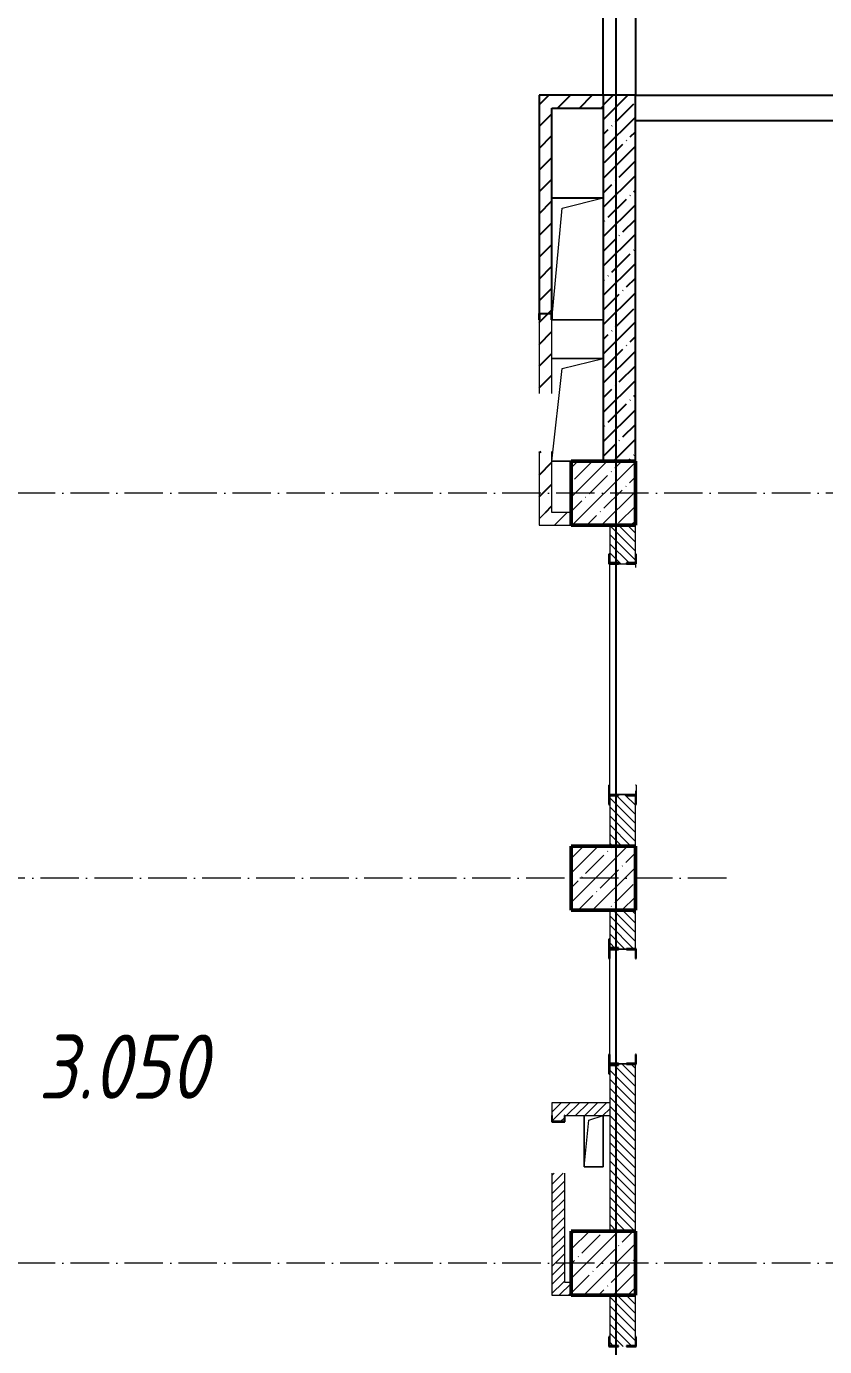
# Model space of a CAD drawing. Header units: millimetres. Extents: x -135211 to 49383, y -8033 to 228499.
# Drawn here: x -129084 to -122870, y 159763 to 170050 of the extents above; entities that cross this region are included whole.
import ezdxf

# ---------------------------------------------------------------- set-up
doc = ezdxf.new("R2010")
doc.units = ezdxf.units.MM
doc.linetypes.add('50_200_ШТРИХ_1Т_ш5_п1_п1_', pattern=[700, 500, -100, 0, -100])
for name, color, linetype, lineweight in [('A-FLOR-____-OTLN', 7, 'Continuous', 9), ('A-GENM-____-MCUT', 7, 'Continuous', 25), ('A-GENM-____-OTLN', 7, 'Continuous', 9), ('A-GENM-____-OTLN-1', 7, 'Continuous', 25), ('A-WALL-____-MCUT-3', 7, 'Continuous', 9), ('A-WALL-____-PATT-1', 7, 'Continuous', 9), ('A-WALL-FNSH-MCUT-1', 7, 'Continuous', 9), ('I-WALL-____-OTLN', 7, 'Continuous', 9), ('S-COLS-____-MCUT', 7, 'Continuous', 50), ('S-COLS-____-OTLN', 7, 'Continuous', 9), ('S-GRID-____-OTLN-1', 7, '50_200_ШТРИХ_1Т_ш5_п1_п1_', 9), ('Марки помещений', 7, 'Continuous', 9)]:
    doc.layers.add(name, color=color, linetype=linetype, lineweight=lineweight)
doc.styles.add('ISOCPEUR_I_2', font='isocpeui.ttf', dxfattribs={"width": 0.85, "height": 2.3})
pattern_1 = [(45, (-129942.25, 127932.03), (-84.8528, 84.8528), [])]
pattern_2 = [(135, (-129942.255, 127932.027), (-35.35534, -35.35534), [])]
pattern_3 = [(45, (-129942.255, 127932.027), (-35.35534, 35.35534), [])]

# ---------------------------------------------------------------- blocks, each defined once
blk = doc.blocks.new('BSC_Колонна _Прямоугольная - 500х500-V42-АР1_План отверстий 3 этажа в осях 1-64_А-ГГ')
at = {"layer": 'S-COLS-____-OTLN'}
h = blk.add_hatch(dxfattribs=at)
h.set_pattern_fill('FP_79', color=256, style=0, pattern_type=2)
h.set_pattern_definition([(45, (-5350, -32481.04), (-114.04925, 114.04925), []), (45, (-5235.95, -32481.04), (-114.04925, 114.04925), [201.613, -40.323, 3.353, -36.97])])
h.paths.add_polyline_path([(-250, -250), (250, -250), (250, 250), (-250, 250)], flags=0)
at = {"layer": 'S-COLS-____-MCUT'}
for p, q in [((250, 250), (-250, 250)), ((-250, 250), (-250, -250)), ((250, -250), (250, 250)), ((-250, -250), (250, -250))]:
    blk.add_line(p, q, dxfattribs=at)
blk = doc.blocks.new('BSC_Колонна _Прямоугольная - 500х500-V54-АР1_План отверстий 3 этажа в осях 1-64_А-ГГ')
at = {"layer": 'S-COLS-____-OTLN'}
h = blk.add_hatch(dxfattribs=at)
h.set_pattern_fill('FP_91', color=256, style=0, pattern_type=2)
h.set_pattern_definition([(45, (-5350, -35481.04), (-114.04925, 114.04925), []), (45, (-5235.95, -35481.04), (-114.04925, 114.04925), [201.613, -40.323, 3.353, -36.97])])
h.paths.add_polyline_path([(-250, -250), (250, -250), (250, 250), (-250, 250)], flags=0)
at = {"layer": 'S-COLS-____-MCUT'}
for p, q in [((250, 250), (-250, 250)), ((-250, 250), (-250, -250)), ((250, -250), (250, 250)), ((-250, -250), (250, -250))]:
    blk.add_line(p, q, dxfattribs=at)
blk = doc.blocks.new('BSC_Колонна _Прямоугольная - 500х500-V121-АР1_План отверстий 3 этажа в осях 1-64_А-ГГ')
at = {"layer": 'S-COLS-____-OTLN'}
h = blk.add_hatch(dxfattribs=at)
h.set_pattern_fill('FP_144', color=256, style=0, pattern_type=2)
h.set_pattern_definition([(45, (-5350, -38481.04), (-114.04925, 114.04925), []), (45, (-5235.95, -38481.04), (-114.04925, 114.04925), [201.613, -40.323, 3.353, -36.97])])
h.paths.add_polyline_path([(-250, -250), (250, -250), (250, 250), (-250, 250), (-250, 94)], flags=0)
at = {"layer": 'S-COLS-____-MCUT'}
for p, q in [((250, 250), (-250, 250)), ((-250, 250), (-250, -250)), ((250, -250), (250, 250)), ((-250, -250), (250, -250))]:
    blk.add_line(p, q, dxfattribs=at)
blk = doc.blocks.new('154_Стойка_СКБ_Уголок - СМ-2480_200-28447058-АР1_План отверстий 3 этажа в осях 1-64_А-ГГ')
at = {"layer": 'A-GENM-____-MCUT'}
for p, q in [((125, 156), (125, 81)), ((200, 156), (125, 156)), ((131, 81), (131, 150)), ((131, 150), (200, 150)), ((200, 150), (200, 156)), ((125, 81), (131, 81)), ((131, 19), (125, 19)), ((125, 19), (125, -56)), ((131, -50), (131, 19)), ((125, -56), (200, -56)), ((200, -50), (131, -50)), ((200, -56), (200, -50))]:
    blk.add_line(p, q, dxfattribs=at)
blk = doc.blocks.new('Стойка_Влож_Полоса боковая - Полоса-28346330-АР1_План отверстий 3 этажа в осях 1-64_А-ГГ')
at = {"layer": 'A-GENM-____-OTLN'}
for p, q in [((-5, -31), (-5, 31)), ((0, 31), (0, -31))]:
    blk.add_line(p, q, dxfattribs=at)
blk = doc.blocks.new('Стойка_Влож_Уголок - Уголок-28346305-АР1_План отверстий 3 этажа в осях 1-64_А-ГГ')
at = {"layer": 'A-GENM-____-MCUT'}
for p, q in [((75, 75), (0, 75)), ((0, 0), (6, 0)), ((6, 69), (75, 69)), ((6, 0), (6, 69)), ((75, 69), (75, 75))]:
    blk.add_line(p, q, dxfattribs=at)
blk = doc.blocks.new('Стойка_Влож_Уголок - Уголок-28346304-АР1_План отверстий 3 этажа в осях 1-64_А-ГГ')
at = {"layer": 'A-GENM-____-MCUT'}
for p, q in [((6, 0), (0, 0)), ((6, -69), (6, 0)), ((0, -75), (75, -75)), ((75, -69), (6, -69)), ((75, -75), (75, -69))]:
    blk.add_line(p, q, dxfattribs=at)
blk = doc.blocks.new('154_Стойка_СКБ_Уголок - СМ-2480_200-28346303-АР1_План отверстий 3 этажа в осях 1-64_А-ГГ')
at = {"layer": 'A-GENM-____-MCUT'}
for p, q in [((125, 156), (125, 81)), ((200, 156), (125, 156)), ((131, 81), (131, 150)), ((131, 150), (200, 150)), ((200, 150), (200, 156)), ((125, 81), (131, 81)), ((131, 19), (125, 19)), ((125, 19), (125, -56)), ((131, -50), (131, 19)), ((125, -56), (200, -56)), ((200, -50), (131, -50)), ((200, -56), (200, -50))]:
    blk.add_line(p, q, dxfattribs=at)
blk = doc.blocks.new('Стойка_Влож_Полоса боковая - Полоса-28213942-АР1_План отверстий 3 этажа в осях 1-64_А-ГГ')
at = {"layer": 'A-GENM-____-OTLN'}
for p, q in [((-5, 60), (0, 60)), ((-5, -60), (-5, 60)), ((0, 31), (0, -31)), ((0, -60), (-5, -60))]:
    blk.add_line(p, q, dxfattribs=at)
blk = doc.blocks.new('Стойка_Влож_Уголок_Опорный - Уголок-28213941-АР1_План отверстий 3 этажа в осях 1-64_А-ГГ')
at = {"layer": 'A-GENM-____-OTLN'}
for p, q in [((-212, -6), (-212, 0)), ((0, 0), (0, -6)), ((-212, -75), (-212, -6)), ((-212, -6), (-206, -6)), ((-212, -75), (-206, -75)), ((-6, -6), (0, -6)), ((-6, -75), (0, -75)), ((0, -6), (0, -75))]:
    blk.add_line(p, q, dxfattribs=at)
blk = doc.blocks.new('Фахверк_СКБ_Уголок - 200_3960-28268576-АР1_План отверстий 3 этажа в осях 1-64_А-ГГ')
at = {"layer": 'A-GENM-____-MCUT'}
for p, q in [((200, 156), (125, 156)), ((125, 156), (125, 81)), ((131, 81), (131, 150)), ((131, 150), (200, 150)), ((200, 150), (200, 156)), ((125, 81), (131, 81)), ((131, 19), (125, 19)), ((125, 19), (125, -56)), ((131, -50), (131, 19)), ((125, -56), (200, -56)), ((200, -50), (131, -50)), ((200, -56), (200, -50))]:
    blk.add_line(p, q, dxfattribs=at)
blk = doc.blocks.new('Фахверк_СКБ_Уголок - 200_3550-28267367-АР1_План отверстий 3 этажа в осях 1-64_А-ГГ')
at = {"layer": 'A-GENM-____-MCUT'}
for p, q in [((200, 156), (125, 156)), ((125, 156), (125, 81)), ((131, 81), (131, 150)), ((131, 150), (200, 150)), ((200, 150), (200, 156)), ((125, 81), (131, 81)), ((131, 19), (125, 19)), ((125, 19), (125, -56)), ((131, -50), (131, 19)), ((125, -56), (200, -56)), ((200, -50), (131, -50)), ((200, -56), (200, -50))]:
    blk.add_line(p, q, dxfattribs=at)
blk = doc.blocks.new('154_Фахверк_СКБ_Швеллер - Тип_100_3960-28494444-АР1_План отверстий 3 этажа в осях 1-64_А-ГГ')
at = {"layer": 'A-GENM-____-MCUT'}
for p, q in [((125, 50), (175, 50)), ((125, -50), (125, 50)), ((128, 47), (128, -47)), ((175, 47), (128, 47)), ((175, 50), (175, 47)), ((175, -50), (125, -50)), ((128, -47), (175, -47)), ((175, -47), (175, -50))]:
    blk.add_line(p, q, dxfattribs=at)
blk = doc.blocks.new('154_Фахверк_СКБ_Швеллер - Тип_100_3960_зеркало-29769493-АР1_План отверстий 3 этажа в осях 1-64_А-ГГ')
at = {"layer": 'A-GENM-____-MCUT'}
for p, q in [((175, 50), (125, 50)), ((125, 50), (125, -50)), ((128, 47), (175, 47)), ((128, -47), (128, 47)), ((175, 47), (175, 50)), ((125, -50), (175, -50)), ((175, -47), (128, -47)), ((175, -50), (175, -47))]:
    blk.add_line(p, q, dxfattribs=at)
blk = doc.blocks.new('AR_Отверстие прямоугольное _в плите_ - AR_Отверстие прямоугольное _в плите_-30459278-АР1_План отверстий 3 этажа в осях 1-64_А-ГГ')
at = {"layer": 'A-GENM-____-OTLN'}
for p, q in [((-75, 200), (-75, -200)), ((-75, -200), (-37, 163)), ((-37, 163), (75, 200)), ((75, -200), (75, 200)), ((-75, -200), (75, -200))]:
    blk.add_line(p, q, dxfattribs=at)
blk = doc.blocks.new('AR_Отверстие прямоугольное _в плите_ - AR_Отверстие прямоугольное _в плите_-30552819-АР1_План отверстий 3 этажа в осях 1-64_А-ГГ')
at = {"layer": 'A-GENM-____-OTLN'}
for p, q in [((200, 400), (-200, 400)), ((-200, -400), (-120, 320)), ((-120, 320), (200, 400)), ((-200, -400), (-50, -400))]:
    blk.add_line(p, q, dxfattribs=at)
blk = doc.blocks.new('AR_Отверстие прямоугольное _в плите_ - AR_Отверстие прямоугольное _в плите_-30552675-АР1_План отверстий 3 этажа в осях 1-64_А-ГГ')
at = {"layer": 'A-GENM-____-OTLN'}
for p, q in [((200, 475), (-200, 475)), ((-120, 395), (200, 475)), ((-200, -475), (-120, 395)), ((-200, -475), (200, -475))]:
    blk.add_line(p, q, dxfattribs=at)

msp = doc.modelspace()

# ---------------------------------------------------------------- hatches: boundary and pattern name
h = msp.add_hatch()
h.set_pattern_fill('FP_38', color=256, style=0, pattern_type=2)
h.set_pattern_definition([(45, (-129942.25, 127932.03), (-114.04925, 114.04925), []), (45, (-129828.2, 127932.03), (-114.04925, 114.04925), [201.612, -40.322, 3.353, -36.97])])
h.paths.add_polyline_path([(-124592.3, 166663.1), (-124342.3, 166663.1), (-124342.3, 169513.1), (-124592.3, 169513.1)], flags=0)
h.paths.add_polyline_path([(-124342.3, 171363.1), (-124342.3, 171663.1), (-124592.3, 171663.1), (-124592.3, 171363.1)], flags=0)
h = msp.add_hatch()
h.set_pattern_fill('FP_4', color=256, style=0, pattern_type=2)
h.set_pattern_definition(pattern_1)
h.paths.add_polyline_path([(-124592.3, 169413.1), (-124592.3, 169513.1), (-125092.3, 169513.1), (-125092.3, 169413.1), (-124992.3, 169413.1)], flags=0)
h = msp.add_hatch()
h.set_pattern_fill('FP_4', color=256, style=0, pattern_type=2)
h.set_pattern_definition(pattern_1)
h.paths.add_polyline_path([(-125092.3, 166263.1), (-124992.3, 166263.1), (-124992.3, 166738.1), (-125092.3, 166738.1), (-125092.3, 166507.4)], flags=0)
h.paths.add_polyline_path([(-124995.3, 167188.1), (-124992.3, 167188.1), (-124992.3, 167763.1), (-124995.3, 167763.1), (-124995.3, 167810.1), (-125089.3, 167810.1), (-125089.3, 167763.1), (-125092.3, 167763.1), (-125092.3, 167188.1), (-125089.3, 167188.1)], flags=0)
h.paths.add_polyline_path([(-125092.3, 167813.1), (-124992.3, 167813.1), (-124992.3, 169413.1), (-125092.3, 169413.1)], flags=0)
at = {"layer": 'A-WALL-____-PATT-1'}
h = msp.add_hatch(dxfattribs=at)
h.set_pattern_fill('FP_4', color=256, style=0, pattern_type=2)
h.set_pattern_definition(pattern_1)
h.paths.add_polyline_path([(-124842.3, 166163.1), (-124842.3, 166263.1), (-125092.3, 166263.1), (-125092.3, 166163.1)], flags=0)
h = msp.add_hatch(dxfattribs=at)
h.set_pattern_fill('FP_6', color=256, style=0, pattern_type=2)
h.set_pattern_definition(pattern_2)
h.paths.add_polyline_path([(-124382.3, 163663.1), (-124342.3, 163663.1), (-124342.3, 164057.1), (-124411.3, 164057.1), (-124411.3, 164063.1), (-124473.3, 164063.1), (-124473.3, 164057.1), (-124542.3, 164057.1), (-124542.3, 163663.1), (-124502.3, 163663.1)], flags=0)
h.paths.add_polyline_path([(-124473.3, 165863.1), (-124411.3, 165863.1), (-124411.3, 165869.1), (-124342.3, 165869.1), (-124342.3, 166163.1), (-124542.3, 166163.1), (-124542.3, 165869.1), (-124473.3, 165869.1)], flags=0)
h = msp.add_hatch(dxfattribs=at)
h.set_pattern_fill('FP_6', color=256, style=0, pattern_type=2)
h.set_pattern_definition(pattern_2)
h.paths.add_polyline_path([(-124342.3, 160663.1), (-124342.3, 161963.1), (-124542.3, 161963.1), (-124542.3, 160663.1)], flags=0)
h.paths.add_polyline_path([(-124502.3, 162863.1), (-124342.3, 162863.1), (-124342.3, 163163.1), (-124542.3, 163163.1), (-124542.3, 162863.1)], flags=0)
h = msp.add_hatch(dxfattribs=at)
h.set_pattern_fill('FP_5', color=256, style=0, pattern_type=2)
h.set_pattern_definition(pattern_3)
h.paths.add_polyline_path([(-124542.3, 161563.1), (-124542.3, 161663.1), (-124992.3, 161663.1), (-124992.3, 161563.1), (-124653.5, 161563.1)], flags=0)
h = msp.add_hatch(dxfattribs=at)
h.set_pattern_fill('FP_5', color=256, style=0, pattern_type=2)
h.set_pattern_definition(pattern_3)
h.paths.add_polyline_path([(-124992.3, 160263.1), (-124892.3, 160263.1), (-124892.3, 161113.1), (-124992.3, 161113.1)], flags=0)
h.paths.add_polyline_path([(-124895.3, 161516.1), (-124895.3, 161563.1), (-124989.3, 161563.1), (-124989.3, 161516.1)], flags=0)
h = msp.add_hatch(dxfattribs=at)
h.set_pattern_fill('FP_5', color=256, style=0, pattern_type=2)
h.set_pattern_definition(pattern_3)
h.paths.add_polyline_path([(-124992.3, 160163.1), (-124842.3, 160163.1), (-124842.3, 160263.1), (-124992.3, 160263.1)], flags=0)
h = msp.add_hatch(dxfattribs=at)
h.set_pattern_fill('FP_6', color=256, style=0, pattern_type=2)
h.set_pattern_definition(pattern_2)
h.paths.add_polyline_path([(-124342.3, 154663.1), (-124342.3, 158057.1), (-124411.3, 158057.1), (-124411.3, 158063.1), (-124473.3, 158063.1), (-124473.3, 158057.1), (-124542.3, 158057.1), (-124542.3, 154663.1)], flags=0)
h.paths.add_polyline_path([(-124411.3, 159763.1), (-124411.3, 159769.1), (-124342.3, 159769.1), (-124342.3, 160163.1), (-124542.3, 160163.1), (-124542.3, 159769.1), (-124473.3, 159769.1), (-124473.3, 159763.1)], flags=0)

# ---------------------------------------------------------------- linework, layer by layer
at = {"color": 251, "ltscale": 0.6, "true_color": 0x636466}
msp.add_line((-124492.3, 123449.4), (-124492.3, 177813), dxfattribs=at)
for p, q in [((-124592.3, 169513.1), (-124592.3, 171363.1)), ((-124342.3, 171363.1), (-124342.3, 169513.1)), ((-125092.3, 169513.1), (-125092.3, 167813.1)), ((-124592.3, 169513.1), (-125092.3, 169513.1)), ((-124342.3, 169513.1), (-124592.3, 169513.1)), ((-124592.3, 169513.1), (-124592.3, 166663.1)), ((-124342.3, 166663.1), (-124342.3, 169513.1)), ((-124342.3, 169513.1), (-120042.3, 169513.1)), ((-124992.3, 167813.1), (-124992.3, 169413.1)), ((-124992.3, 169413.1), (-124592.3, 169413.1)), ((-120042.3, 169313.1), (-124342.3, 169313.1)), ((-124992.3, 168713.1), (-124592.3, 168713.1))]:
    msp.add_line(p, q)
at = {"layer": 'A-FLOR-____-OTLN'}
for p, q in [((-124592.3, 167763.1), (-124992.3, 167763.1)), ((-124992.3, 167463.1), (-124592.3, 167463.1)), ((-124842.3, 166663.1), (-124992.3, 166663.1)), ((-124742.3, 161163.1), (-124742.3, 161563.1)), ((-124592.3, 161563.1), (-124592.3, 161163.1)), ((-124592.3, 161163.1), (-124742.3, 161163.1))]:
    msp.add_line(p, q, dxfattribs=at)
at = {"layer": 'A-WALL-____-MCUT-3'}
for p, q in [((-124542.3, 166163.1), (-124542.3, 165938.1)), ((-124342.3, 165938.1), (-124342.3, 166163.1)), ((-124473.3, 165863.1), (-124411.3, 165863.1)), ((-124542.3, 163988.1), (-124542.3, 163663.1)), ((-124342.3, 163663.1), (-124342.3, 163988.1)), ((-124542.3, 163163.1), (-124542.3, 162863.1)), ((-124342.3, 162863.1), (-124342.3, 163163.1)), ((-124542.3, 161963.1), (-124542.3, 160663.1)), ((-124342.3, 160663.1), (-124342.3, 161963.1)), ((-124542.3, 160163.1), (-124542.3, 159838.1)), ((-124342.3, 159838.1), (-124342.3, 160163.1))]:
    msp.add_line(p, q, dxfattribs=at)
at = {"layer": 'A-WALL-FNSH-MCUT-1'}
for p, q in [((-125092.3, 167763.1), (-125092.3, 167188.1)), ((-124992.3, 167188.1), (-124992.3, 167763.1)), ((-125092.3, 166738.1), (-125092.3, 166163.1)), ((-124992.3, 166263.1), (-124992.3, 166738.1)), ((-124842.3, 166263.1), (-124992.3, 166263.1)), ((-125092.3, 166163.1), (-124842.3, 166163.1)), ((-124542.3, 161663.1), (-124992.3, 161663.1)), ((-124992.3, 161663.1), (-124992.3, 161563.1)), ((-124892.3, 161563.1), (-124542.3, 161563.1)), ((-124992.3, 161113.1), (-124992.3, 160163.1)), ((-124892.3, 160263.1), (-124892.3, 161113.1)), ((-124992.3, 160163.1), (-124842.3, 160163.1)), ((-124842.3, 160263.1), (-124892.3, 160263.1))]:
    msp.add_line(p, q, dxfattribs=at)
at = {"layer": 'I-WALL-____-OTLN'}
for p, q in [((-124542.3, 164063.1), (-124542.3, 165863.1)), ((-124342.3, 165863.1), (-124342.3, 165833.1)), ((-124342.3, 164093.1), (-124342.3, 164063.1)), ((-124542.3, 162038.1), (-124542.3, 162788.1))]:
    msp.add_line(p, q, dxfattribs=at)
at = {"layer": 'S-GRID-____-OTLN-1', "color": 251, "ltscale": 0.6, "true_color": 0x636466}
for p, q in [((-103234.5, 166413.1), (-134611, 166413.1)), ((-123633.8, 163413.1), (-134611, 163413.1)), ((-103234.5, 160413.1), (-134611, 160413.1))]:
    msp.add_line(p, q, dxfattribs=at)

# ---------------------------------------------------------------- block references
msp.add_blockref('AR_Отверстие прямоугольное _в плите_ - AR_Отверстие прямоугольное _в плите_-30552675-АР1_План отверстий 3 этажа в осях 1-64_А-ГГ', (-124792.3, 168238.1))
at = {"layer": 'A-GENM-____-OTLN'}
for name, p in [('AR_Отверстие прямоугольное _в плите_ - AR_Отверстие прямоугольное _в плите_-30552819-АР1_План отверстий 3 этажа в осях 1-64_А-ГГ', (-124792.3, 167063.1)), ('AR_Отверстие прямоугольное _в плите_ - AR_Отверстие прямоугольное _в плите_-30459278-АР1_План отверстий 3 этажа в осях 1-64_А-ГГ', (-124667.3, 161363.1))]:
    msp.add_blockref(name, p, dxfattribs=at)
for name, p, rotation in [('Стойка_Влож_Уголок_Опорный - Уголок-28213941-АР1_План отверстий 3 этажа в осях 1-64_А-ГГ', (-124548.3, 164063.1), 180), ('Стойка_Влож_Полоса боковая - Полоса-28213942-АР1_План отверстий 3 этажа в осях 1-64_А-ГГ', (-124442.3, 164063.1), 269.9999999999999), ('Стойка_Влож_Уголок - Уголок-28346305-АР1_План отверстий 3 этажа в осях 1-64_А-ГГ', (-124473.3, 162863.1), 89.99999999999991), ('Стойка_Влож_Полоса боковая - Полоса-28346330-АР1_План отверстий 3 этажа в осях 1-64_А-ГГ', (-124442.3, 162863.1), 89.99999999999991), ('Стойка_Влож_Уголок - Уголок-28346304-АР1_План отверстий 3 этажа в осях 1-64_А-ГГ', (-124473.3, 161963.1), 270.0000000000002), ('Стойка_Влож_Полоса боковая - Полоса-28346330-АР1_План отверстий 3 этажа в осях 1-64_А-ГГ', (-124442.3, 161963.1), 269.9999999999999)]:
    msp.add_blockref(name, p, dxfattribs=dict(at, rotation=rotation))
at = {"layer": 'A-GENM-____-OTLN-1'}
for name, p, rotation in [('154_Фахверк_СКБ_Швеллер - Тип_100_3960-28494444-АР1_План отверстий 3 этажа в осях 1-64_А-ГГ', (-125042.3, 167938.1), 270), ('Фахверк_СКБ_Уголок - 200_3550-28267367-АР1_План отверстий 3 этажа в осях 1-64_А-ГГ', (-124392.3, 165738.1), 89.99999999999991), ('154_Стойка_СКБ_Уголок - СМ-2480_200-28346303-АР1_План отверстий 3 этажа в осях 1-64_А-ГГ', (-124492.3, 164188.1), 269.9999999999999), ('154_Стойка_СКБ_Уголок - СМ-2480_200-28447058-АР1_План отверстий 3 этажа в осях 1-64_А-ГГ', (-124492.3, 162988.1), 269.9999999999999), ('154_Стойка_СКБ_Уголок - СМ-2480_200-28447058-АР1_План отверстий 3 этажа в осях 1-64_А-ГГ', (-124392.3, 161838.1), 89.99999999999991), ('154_Фахверк_СКБ_Швеллер - Тип_100_3960_зеркало-29769493-АР1_План отверстий 3 этажа в осях 1-64_А-ГГ', (-124942.3, 161388.1), 89.99999999999993), ('Фахверк_СКБ_Уголок - 200_3960-28268576-АР1_План отверстий 3 этажа в осях 1-64_А-ГГ', (-124392.3, 159638.1), 89.99999999999991)]:
    msp.add_blockref(name, p, dxfattribs=dict(at, rotation=rotation))
at = {"layer": 'S-COLS-____-OTLN'}
for name, p in [('BSC_Колонна _Прямоугольная - 500х500-V121-АР1_План отверстий 3 этажа в осях 1-64_А-ГГ', (-124592.3, 166413.1)), ('BSC_Колонна _Прямоугольная - 500х500-V54-АР1_План отверстий 3 этажа в осях 1-64_А-ГГ', (-124592.3, 163413.1)), ('BSC_Колонна _Прямоугольная - 500х500-V42-АР1_План отверстий 3 этажа в осях 1-64_А-ГГ', (-124592.3, 160413.1))]:
    msp.add_blockref(name, p, dxfattribs=at)

# ---------------------------------------------------------------- texts
at = {"layer": 'Марки помещений', "insert": (-128991, 162194.5), "char_height": 500, "width": 785.654, "attachment_point": 1, "style": 'ISOCPEUR_I_2'}
msp.add_mtext('3.050', dxfattribs=at)

doc.saveas('drawing.dxf')
